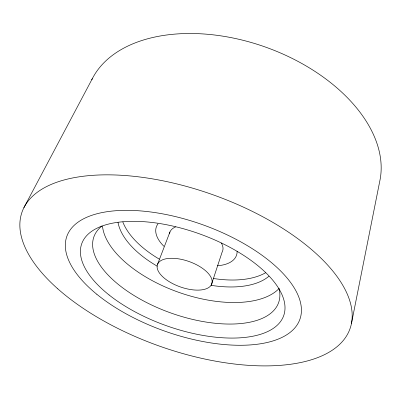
<?xml version="1.0" encoding="UTF-8"?>
<svg xmlns="http://www.w3.org/2000/svg" width="400" height="400" viewBox="0 0 400 400"><rect width="100%" height="100%" fill="white"/><g stroke="black" fill="none" stroke-linecap="round" stroke-linejoin="round"><path stroke-width="0.6" d="M351.465 323.425L380 180.05A153.095 95.72 19.6 0 0 263.81 46.49A153.095 95.72 19.6 0 0 91.75 79.82M211.31 284.94A28.84 13.425 19.6 0 0 177.22 258.65A28.84 13.425 19.6 0 0 165.37 279.02A28.84 13.425 19.6 0 0 211.31 284.94L222.095 252.185A28.005 14.165 19.6 0 0 221.39 243.05M157.56 264.28L169.935 232.01M23.885 207.695L92.31 78.7M278.95 288.655A96.07 47.645 19.6 0 1 178.73 292.325A96.07 47.645 19.6 0 1 102.505 226.335M279.08 288.535A98.045 45.91 19.6 0 1 171.355 313.155A98.045 45.91 19.6 0 1 101.98 225.98M268.92 276.23A83.375 42.34 19.6 0 1 211.055 285.32M157.26 266.195A83.375 42.34 19.6 0 1 118.015 222.355M265.505 272.805A82.825 42.795 19.6 0 1 213.315 278.47M159.315 259.15A82.825 42.795 19.6 0 1 122.825 221.94M237.12 251.23A42.52 21.52 19.6 0 1 217.5 265.75M163.93 246.32A42.52 21.52 19.6 0 1 157.965 223.875M169.47 233.805A28.005 14.165 19.6 0 1 175.615 226.925M57.815 288.855A174.065 80.265 19.6 0 0 341.68 342.3A174.065 80.265 19.6 0 0 158.575 179.96A174.065 80.265 19.6 0 0 57.815 288.855M96.845 294.3A123.69 56.475 19.6 0 0 296.185 326.22A123.69 56.475 19.6 0 0 157.09 212.905A123.69 56.475 19.6 0 0 96.845 294.3M109.075 294.965A107.195 48.82 19.6 0 0 281.03 320.865A107.195 48.82 19.6 0 0 158.005 223.265A107.195 48.82 19.6 0 0 109.075 294.965"/></g></svg>
